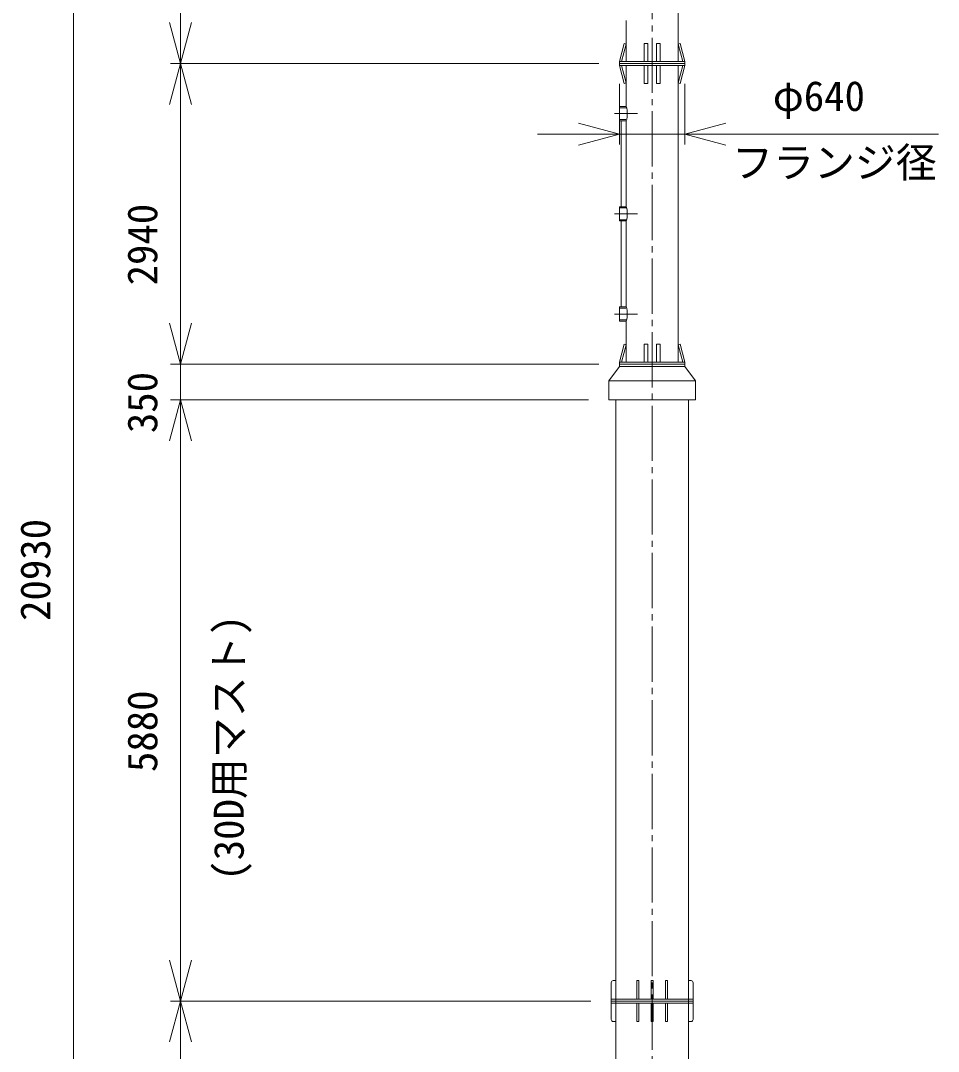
# Model space of a CAD drawing. Units: millimetres, scale not verified. Extents: x -17479 to 17501, y -24490 to 27284.
# Drawn here: x -17479 to -8501, y -5830 to 4251 of the extents above; entities that cross this region are included whole.
import ezdxf
from ezdxf.enums import TextEntityAlignment as Align

# ---------------------------------------------------------------- set-up
doc = ezdxf.new("R2010")
doc.units = ezdxf.units.MM
doc.header["$LTSCALE"] = 60
doc.linetypes.add('CHAIN2', pattern=[12, 9, -1, 1, -1])
doc.linetypes.add('USER2', pattern=[17.25, 15, -0.75, 0.75, -0.75])
for name, color, linetype, lineweight in [('0-1_Defpoints', 3, 'USER2', 18), ('0-2_05 寸法', 7, 'Continuous', 18), ('0-3_10 当社外形線', 3, 'Continuous', 18), ('0-4_12 当社中心線', 3, 'CHAIN2', 18)]:
    doc.layers.add(name, color=color, linetype=linetype, lineweight=lineweight)
doc.styles.add('ＭＳ ゴシック', font='')
doc.styles.get('ＭＳ ゴシック').set_extended_font_data('MS Gothic')

msp = doc.modelspace()

# ---------------------------------------------------------------- linework, layer by layer
at = {"layer": '0-1_Defpoints', "color": 2}
for p, q in [((-11313.05, 3831.63), (-11289.58, 3831.63)), ((-11301.31, 3819.89), (-11301.31, 3843.36)), ((-11313.05, 891.63), (-11289.58, 891.63)), ((-11301.31, 879.89), (-11301.31, 903.36))]:
    msp.add_line(p, q, dxfattribs=at)
at = {"layer": '0-2_05 寸法'}
for p, q in [((-16961.18, 9311.64), (-16961.18, -10818.37)), ((-15914.12, 4231.63), (-15914.12, 6371.63)), ((-15914.12, 3831.63), (-15914.12, 4231.63)), ((-11821.31, 3831.63), (-16014.12, 3831.63)), ((-11821.31, 3831.63), (-16014.12, 3831.63)), ((-15914.12, 3831.63), (-15914.12, 3431.63)), ((-11621.31, 3631.63), (-11621.31, 3039.55)), ((-10981.31, 3631.63), (-10981.31, 3039.55)), ((-15914.12, 1291.63), (-15914.12, 3431.63)), ((-12021.31, 3139.55), (-12421.31, 3139.55)), ((-11621.31, 3139.55), (-12021.31, 3139.55)), ((-11621.31, 3139.55), (-10981.31, 3139.55)), ((-10981.31, 3139.55), (-10581.31, 3139.55)), ((-10581.31, 3139.55), (-8501.31, 3139.55)), ((-15914.12, 1291.63), (-15914.12, 1691.63)), ((-15914.12, 891.63), (-15914.12, 1291.63)), ((-15914.12, 891.63), (-15914.12, 1291.63)), ((-11821.31, 891.63), (-16014.12, 891.63)), ((-11821.31, 891.63), (-16014.12, 891.63)), ((-15914.12, 541.63), (-15914.12, 891.63)), ((-11925.31, 541.63), (-16014.12, 541.63)), ((-11925.31, 541.63), (-16014.12, 541.63)), ((-15914.12, 541.63), (-15914.12, 141.63)), ((-15914.12, 541.63), (-15914.12, 141.63)), ((-15914.12, -4938.37), (-15914.12, 141.63)), ((-15914.12, 141.63), (-15914.12, -258.37)), ((-15914.12, -5338.37), (-15914.12, -4938.37)), ((-11901.31, -5338.37), (-16014.12, -5338.37)), ((-11901.32, -5338.37), (-16014.12, -5338.37)), ((-15914.12, -5338.37), (-15914.12, -5738.37)), ((-15914.12, -10818.37), (-15914.12, -5738.37))]:
    msp.add_line(p, q, dxfattribs=at)
for points in [[(-15806.94, 4231.63), (-15914.12, 3831.63), (-16021.3, 4231.63)], [(-16021.3, 3431.63), (-15914.12, 3831.63), (-15806.94, 3431.63)], [(-12021.31, 3246.73), (-11621.31, 3139.55), (-12021.31, 3032.37)], [(-10581.31, 3032.37), (-10981.31, 3139.55), (-10581.31, 3246.73)], [(-15806.94, 1291.63), (-15914.12, 891.63), (-16021.3, 1291.63)], [(-15806.94, 1291.63), (-15914.12, 891.63), (-16021.3, 1291.63)], [(-16021.3, 141.63), (-15914.12, 541.63), (-15806.94, 141.63)], [(-16021.3, 141.63), (-15914.12, 541.63), (-15806.94, 141.63)], [(-15806.94, -4938.37), (-15914.12, -5338.37), (-16021.3, -4938.37)], [(-16021.3, -5738.37), (-15914.12, -5338.37), (-15806.94, -5738.37)]]:
    msp.add_lwpolyline(points, dxfattribs=at)
at = {"layer": '0-3_10 当社外形線'}
for p, q in [((-11047.31, 6752.1), (-11047.31, 3850.63)), ((-11555.31, 3850.92), (-11555.31, 4250.95)), ((-11601.61, 3850.9), (-11555.84, 4020.89)), ((-11601.61, 3850.9), (-11555.84, 4020.89)), ((-11378.81, 3853.1), (-11378.81, 4026.63)), ((-11378.81, 3853.1), (-11378.81, 4026.63)), ((-11223.81, 3853.1), (-11223.81, 4026.63)), ((-11223.81, 3853.1), (-11223.81, 4026.63)), ((-11001.02, 3850.9), (-11046.79, 4020.89)), ((-11001.02, 3850.9), (-11046.79, 4020.89)), ((-11621.31, 3831.63), (-10981.31, 3831.63)), ((-11621.31, 3831.63), (-10981.31, 3831.63)), ((-11601.61, 3812.36), (-11555.84, 3642.36)), ((-11555.31, 3812.19), (-11555.31, 3411.77)), ((-11378.81, 3810.16), (-11378.81, 3636.63)), ((-11223.81, 3810.16), (-11223.81, 3636.63)), ((-11047.31, 3812.1), (-11047.31, 910.63)), ((-11001.02, 3812.36), (-11046.79, 3642.36)), ((-11620.31, 3411.53), (-11556.13, 3411.53)), ((-11620.31, 3399.53), (-11556.13, 3399.53)), ((-11620.26, 3343.75), (-11620.26, 3283.75)), ((-11620.31, 3283.73), (-11557.53, 3283.73)), ((-11605.31, 3272.74), (-11605.31, 2432.4)), ((-11555.31, 3272.74), (-11555.31, 2432.57)), ((-11620.31, 2431.53), (-11556.13, 2431.53)), ((-11620.31, 2419.53), (-11556.13, 2419.53)), ((-11620.31, 2419.53), (-11557.53, 2419.53)), ((-11620.31, 2303.73), (-11557.53, 2303.73)), ((-11620.31, 2303.73), (-11556.13, 2303.73)), ((-11620.31, 2291.73), (-11556.13, 2291.73)), ((-11605.31, 1450.52), (-11605.31, 2290.85)), ((-11555.31, 1451.16), (-11555.31, 2290.69)), ((-11620.31, 1439.53), (-11557.53, 1439.53)), ((-11620.31, 1323.73), (-11556.13, 1323.73)), ((-11620.31, 1311.73), (-11556.13, 1311.73)), ((-11620.26, 1383.75), (-11620.26, 1323.75)), ((-11555.31, 910.92), (-11555.31, 1310.95)), ((-11601.61, 910.9), (-11555.84, 1080.89)), ((-11601.61, 910.9), (-11555.84, 1080.89)), ((-11378.81, 913.1), (-11378.81, 1086.63)), ((-11378.81, 913.1), (-11378.81, 1086.63)), ((-11223.81, 913.1), (-11223.81, 1086.63)), ((-11223.81, 913.1), (-11223.81, 1086.63)), ((-11001.02, 910.9), (-11046.79, 1080.89)), ((-11001.02, 910.9), (-11046.79, 1080.89)), ((-11725.31, 729.63), (-11621.31, 869.63)), ((-11621.31, 891.63), (-11621.31, 869.63)), ((-11621.31, 891.63), (-10981.31, 891.63)), ((-11621.31, 891.63), (-10981.31, 891.63)), ((-11621.31, 869.63), (-10981.31, 869.63)), ((-10981.31, 869.63), (-10981.31, 891.63)), ((-10981.31, 869.63), (-10877.31, 729.63)), ((-11725.31, 729.63), (-11725.31, 541.63)), ((-11725.31, 729.63), (-10877.31, 729.63)), ((-10877.31, 541.63), (-10877.31, 729.63)), ((-11725.31, 541.63), (-10877.31, 541.63)), ((-11656.91, 541.63), (-10945.71, 541.63)), ((-11656.91, 541.63), (-11656.91, -5338.37)), ((-10945.71, 541.63), (-10945.71, -5338.37)), ((-11656.99, -5138.37), (-11681.31, -5138.37)), ((-11431.32, -5138.37), (-11451.31, -5138.37)), ((-11451.31, -5138.37), (-11451.31, -5318.88)), ((-11431.32, -5138.37), (-11431.32, -5319.38)), ((-11291.31, -5138.37), (-11311.32, -5138.37)), ((-11311.32, -5138.37), (-11311.32, -5319.61)), ((-11291.31, -5138.37), (-11291.31, -5318.88)), ((-11151.32, -5138.37), (-11171.32, -5138.37)), ((-11171.32, -5138.37), (-11171.32, -5318.88)), ((-11151.32, -5138.37), (-11151.32, -5318.17)), ((-10921.32, -5138.37), (-10946.97, -5138.37)), ((-11701.32, -5160.41), (-11701.32, -5338.37)), ((-10901.31, -5160.41), (-10901.31, -5338.37)), ((-11701.32, -5319.37), (-10901.31, -5319.37)), ((-11701.32, -5338.37), (-10901.31, -5338.37)), ((-11701.31, -5338.37), (-11701.31, -5518.37)), ((-11656.91, -5338.37), (-11656.91, -11199.37)), ((-10945.71, -5338.37), (-10945.71, -11199.37)), ((-10901.3, -5338.37), (-10901.3, -5518.37)), ((-11701.31, -5357.38), (-10901.31, -5357.38)), ((-11451.31, -5538.37), (-11451.31, -5357.37)), ((-11431.32, -5538.37), (-11431.32, -5357.37)), ((-11311.32, -5538.37), (-11311.32, -5357.14)), ((-11291.31, -5538.37), (-11291.31, -5357.86)), ((-11171.32, -5538.37), (-11171.32, -5357.86)), ((-11151.32, -5538.37), (-11151.32, -5358.57)), ((-11656.99, -5538.37), (-11681.31, -5538.37)), ((-11431.32, -5538.37), (-11451.31, -5538.37)), ((-11291.31, -5538.37), (-11311.32, -5538.37)), ((-11151.32, -5538.37), (-11171.32, -5538.37)), ((-10921.32, -5538.37), (-10946.97, -5538.37))]:
    msp.add_line(p, q, dxfattribs=at)
for points in [[(-11621.31, 3850.79), (-11574, 4026.53), (-11555.74, 4021.61)], [(-11621.31, 3850.79), (-11574, 4026.53), (-11555.74, 4021.61)], [(-11343.82, 3853.1), (-11343.82, 4026.63), (-11378.81, 4026.63)], [(-11343.82, 3853.1), (-11343.82, 4026.63), (-11378.81, 4026.63)], [(-11258.81, 3853.1), (-11258.81, 4026.63), (-11223.81, 4026.63)], [(-11258.81, 3853.1), (-11258.81, 4026.63), (-11223.81, 4026.63)], [(-10981.31, 3831.63), (-10981.31, 3850.79), (-11028.63, 4026.53), (-11046.89, 4021.61)], [(-10981.31, 3831.63), (-10981.31, 3850.79), (-11028.63, 4026.53), (-11046.89, 4021.61)], [(-11621.31, 3831.63), (-11621.31, 3850.63), (-10981.31, 3850.63)], [(-11621.31, 3831.63), (-11621.31, 3850.63), (-10981.31, 3850.63)], [(-11621.31, 3831.63), (-11621.31, 3812.63), (-10981.31, 3812.63)], [(-10981.31, 3831.63), (-10981.31, 3812.46), (-11028.63, 3636.73), (-11046.89, 3641.64)], [(-11621.31, 3812.46), (-11574, 3636.73), (-11555.74, 3641.64)], [(-11343.82, 3810.16), (-11343.82, 3636.63), (-11378.81, 3636.63)], [(-11258.81, 3810.16), (-11258.81, 3636.63), (-11223.81, 3636.63)], [(-11620.31, 3411.53), (-11620.31, 3271.73), (-11557.53, 3271.73)], [(-11620.31, 2431.53), (-11620.31, 2291.73), (-11557.53, 2291.73)], [(-11620.31, 2291.73), (-11620.31, 2431.53), (-11557.53, 2431.53)], [(-11620.31, 1311.73), (-11620.31, 1451.53), (-11557.53, 1451.53)], [(-11621.31, 910.79), (-11574, 1086.53), (-11555.74, 1081.61)], [(-11621.31, 910.79), (-11574, 1086.53), (-11555.74, 1081.61)], [(-11343.82, 913.1), (-11343.82, 1086.63), (-11378.81, 1086.63)], [(-11343.82, 913.1), (-11343.82, 1086.63), (-11378.81, 1086.63)], [(-11258.81, 913.1), (-11258.81, 1086.63), (-11223.81, 1086.63)], [(-11258.81, 913.1), (-11258.81, 1086.63), (-11223.81, 1086.63)], [(-10981.31, 891.63), (-10981.31, 910.79), (-11028.63, 1086.53), (-11046.89, 1081.61)], [(-10981.31, 891.63), (-10981.31, 910.79), (-11028.63, 1086.53), (-11046.89, 1081.61)], [(-11621.31, 891.63), (-11621.31, 910.63), (-10981.31, 910.63)], [(-11621.31, 891.63), (-11621.31, 910.63), (-10981.31, 910.63)]]:
    msp.add_lwpolyline(points, dxfattribs=at)
for centre, radius, start, end in [((-11798.71, 3341.71), 254, 343.91213, 15.75348), ((-11798.71, 2361.54), 254, 344.24652, 16.08786), ((-11798.71, 2361.71), 254, 343.91213, 15.75348), ((-11798.71, 1381.54), 254, 344.24652, 16.08786), ((-11681.31, -5158.37), 20, 90, 180), ((-11681.31, -5158.37), 20, 90, 180), ((-10921.32, -5158.37), 20, 0, 90), ((-10921.32, -5158.37), 20, 0, 90), ((-11681.31, -5518.37), 20, 180, 270), ((-11681.31, -5518.37), 20, 180, 270), ((-10921.32, -5518.37), 20, 270, 0), ((-10921.32, -5518.37), 20, 270, 0)]:
    msp.add_arc(centre, radius, start, end, dxfattribs=at)
at = {"layer": '0-4_12 当社中心線'}
for p, q in [((-11301.31, 12004.41), (-11301.31, -14190.22)), ((-11669.93, 3341.63), (-11445.19, 3341.63)), ((-11669.93, 2361.63), (-11445.19, 2361.63)), ((-11669.93, 1381.63), (-11445.19, 1381.63))]:
    msp.add_line(p, q, dxfattribs=at)

# ---------------------------------------------------------------- texts
at = {"layer": '0-2_05 寸法', "style": 'ＭＳ ゴシック'}
for s, p in [('φ640', (-10121.31, 3279.55)), ('フランジ径', (-10518.37, 2628.58))]:
    msp.add_text(s, height=293.3, dxfattribs=at).set_placement(p, align=Align.BOTTOM_LEFT)
for s, p in [('2940', (-16054.12, 1661.63)), ('350', (-16054.12, 216.63)), ('20930', (-17101.18, -1620.03)), ('(30D用マスト)', (-15208.24, -4161.14)), ('5880', (-16054.12, -3098.37))]:
    msp.add_text(s, height=293.3, rotation=90, dxfattribs=at).set_placement(p, align=Align.BOTTOM_LEFT)

doc.saveas('drawing.dxf')
